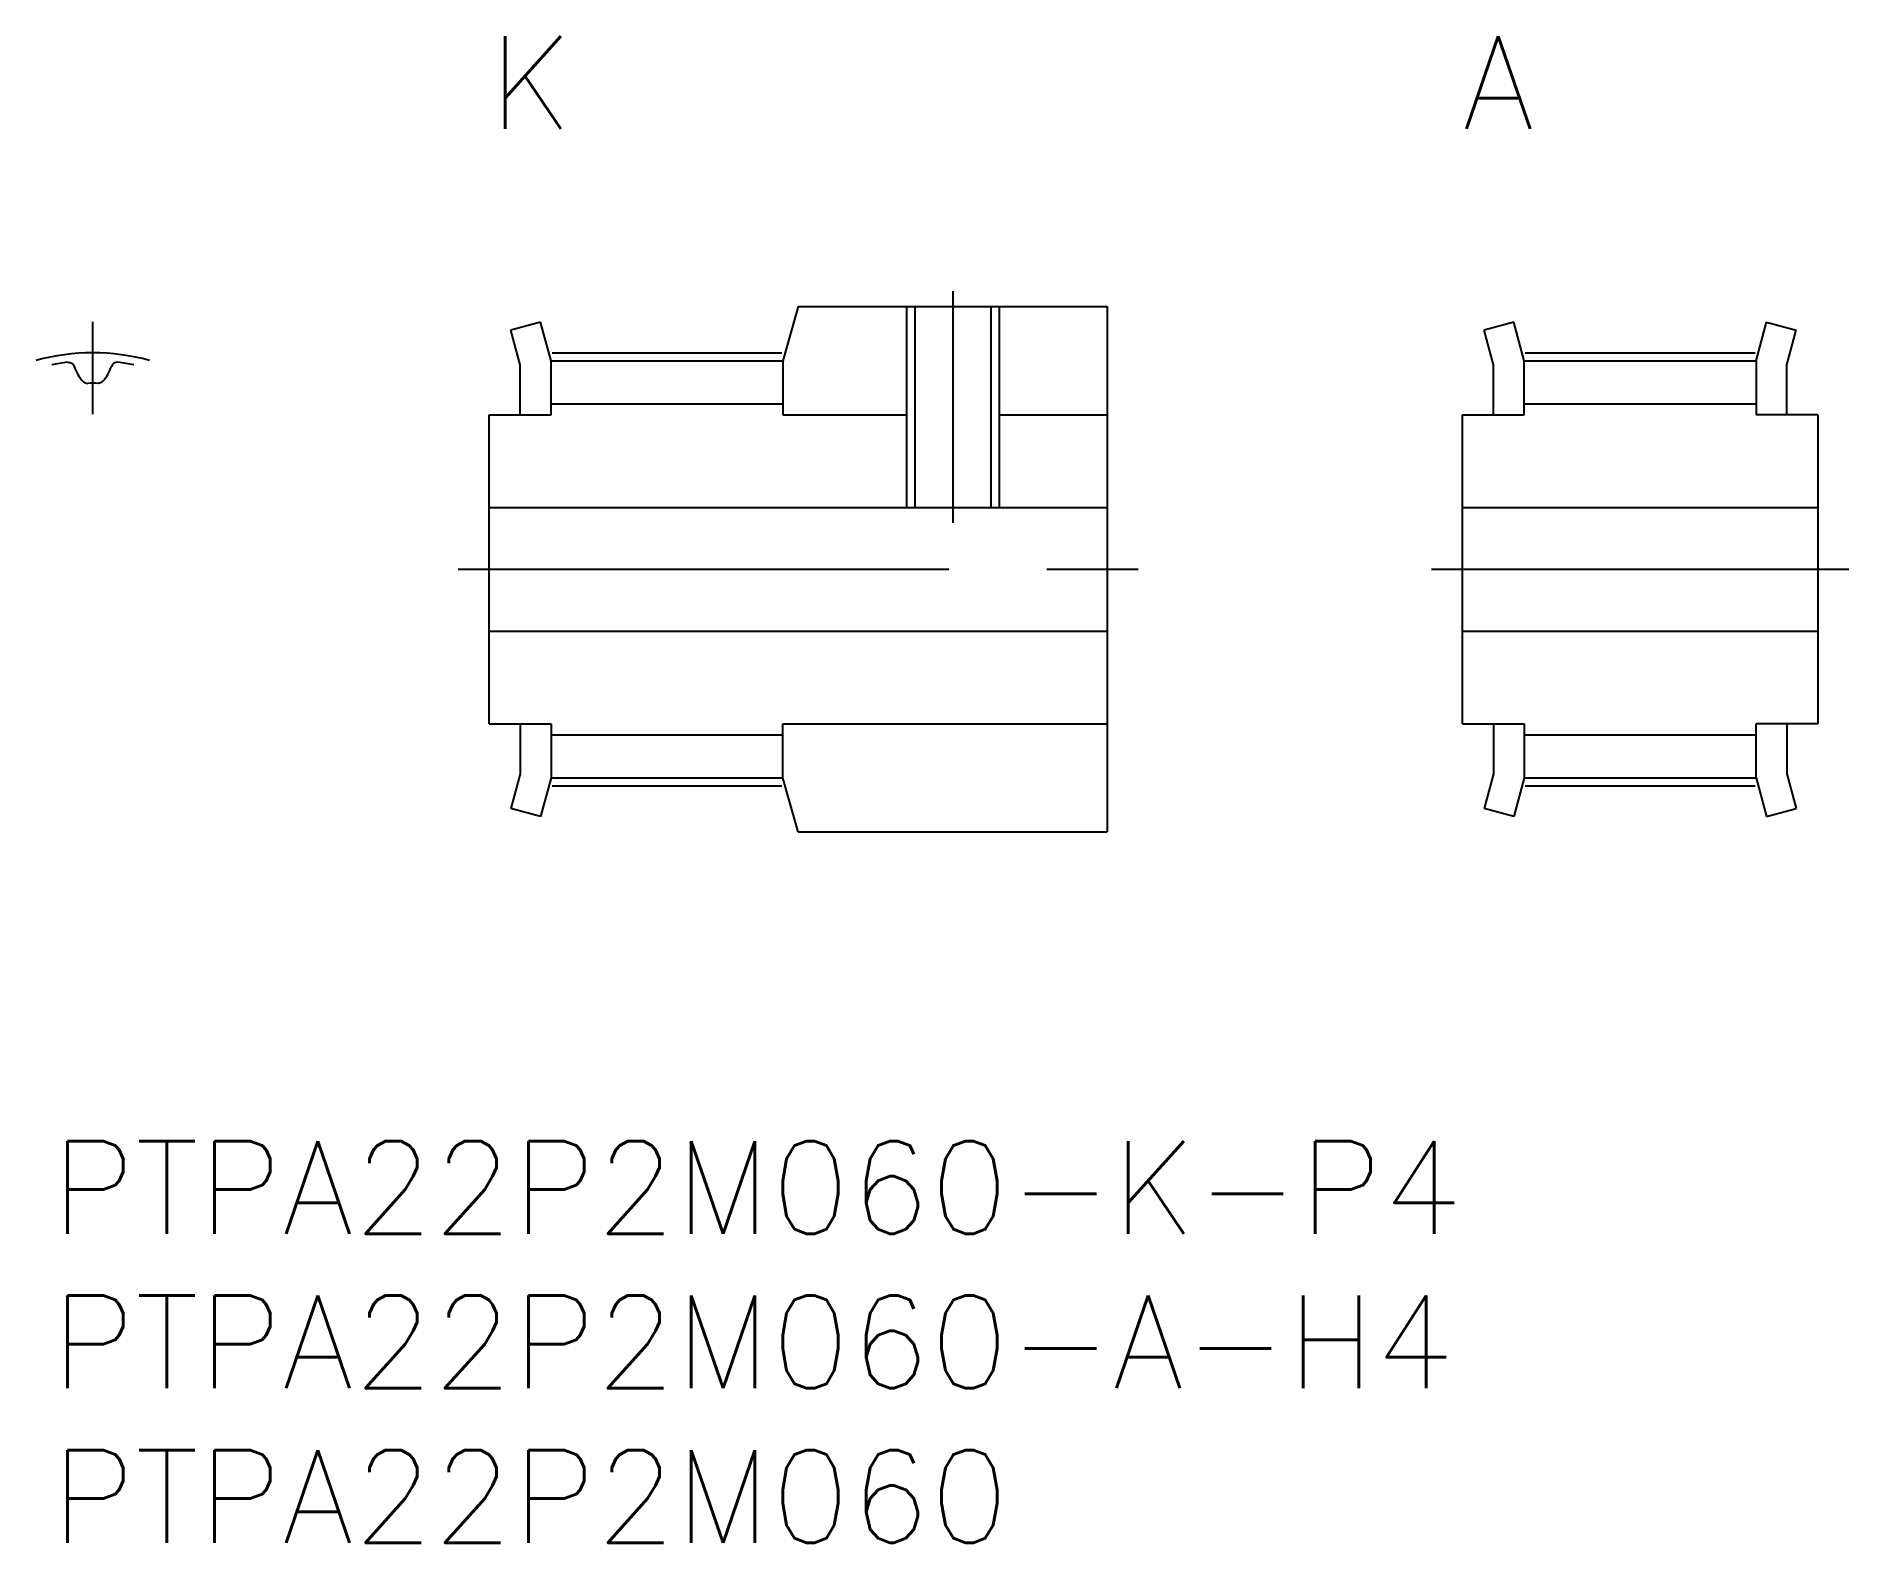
# Model space of a CAD drawing. Extents: x -0.5 to 58.2, y -13 to 35.8.
import ezdxf

# ---------------------------------------------------------------- set-up
doc = ezdxf.new("R2010")
doc.units = 0
doc.header["$LTSCALE"] = 0.5
doc.linetypes.add('CENTER', pattern=[50.8, 31.75, -6.35, 6.35, -6.35])
for name, color, linetype in [('MSM_CENTER', 1, 'CENTER'), ('MSM_CONTINUOUS', 7, 'CONTINUOUS'), ('MSM_NARROW', 5, 'CONTINUOUS'), ('MSM_PART_NUMBER', 7, 'CONTINUOUS')]:
    doc.layers.add(name, color=color, linetype=linetype)
doc.styles.get("Standard").update_dxf_attribs({"font": 'txt.shx', "height": 3, "bigfont": 'bigfont.shx'})

# ---------------------------------------------------------------- blocks, each defined once
blk = doc.blocks.new('*U66')
at = {"layer": 'MSM_PART_NUMBER'}
blk.add_text('PTPA22P2M060-K-P4', height=3, dxfattribs=at).set_placement((0, -3))
blk = doc.blocks.new('*U67')
at = {"layer": 'MSM_PART_NUMBER'}
blk.add_text('PTPA22P2M060-A-H4', height=3, dxfattribs=at).set_placement((0, -8))
blk = doc.blocks.new('*U68')
at = {"layer": 'MSM_PART_NUMBER'}
blk.add_text('PTPA22P2M060', height=3, dxfattribs=at).set_placement((0, -13))
blk = doc.blocks.new('*U69')
at = {"layer": 'MSM_PART_NUMBER'}
blk.add_text('K', height=3, dxfattribs=at).set_placement((14.16, 32.75))
blk = doc.blocks.new('*U70')
at = {"layer": 'MSM_PART_NUMBER'}
blk.add_text('A', height=3, dxfattribs=at).set_placement((45.66, 32.75))

msp = doc.modelspace()

# ---------------------------------------------------------------- linework, layer by layer
at = {"layer": 'MSM_CENTER'}
for p, q in [((29.16, 27.5), (29.16, 20)), ((1.33, 23.52), (1.33, 26.505)), ((16.192, 25.505), (23.633, 25.505)), ((47.692, 25.505), (55.128, 25.505)), ((13.16, 18.5), (35.16, 18.5)), ((44.66, 18.5), (58.16, 18.5)), ((16.192, 11.495), (23.633, 11.495)), ((47.692, 11.495), (55.128, 11.495))]:
    msp.add_line(p, q, dxfattribs=at)
msp.add_arc((1.33, 18.5), 7.005, 74.85623, 105.14377, dxfattribs=at)
at = {"layer": 'MSM_CONTINUOUS'}
for p, q in [((24.16, 27), (23.66, 25.25)), ((24.16, 27), (34.16, 27)), ((27.93, 27), (27.93, 20.5)), ((30.39, 27), (30.39, 20.5)), ((34.16, 27), (34.16, 10)), ((15.825, 26.5), (14.859, 26.241)), ((16.16, 25.25), (15.825, 26.5)), ((47.325, 26.5), (46.359, 26.241)), ((47.66, 25.25), (47.325, 26.5)), ((55.16, 25.25), (55.495, 26.5)), ((55.495, 26.5), (56.461, 26.241)), ((15.16, 25.118), (14.859, 26.241)), ((46.66, 25.118), (46.359, 26.241)), ((56.16, 25.118), (56.461, 26.241)), ((16.16, 25.25), (23.66, 25.25)), ((16.16, 23.5), (16.16, 25.25)), ((23.66, 25.25), (23.66, 23.5)), ((47.66, 25.25), (55.16, 25.25)), ((47.66, 23.5), (47.66, 25.25)), ((55.16, 25.25), (55.16, 23.5)), ((15.16, 23.5), (15.16, 25.118)), ((46.66, 23.5), (46.66, 25.118)), ((56.16, 23.5), (56.16, 25.118)), ((14.16, 23.5), (16.16, 23.5)), ((14.16, 13.5), (14.16, 23.5)), ((16.16, 23.86), (23.66, 23.86)), ((23.66, 23.5), (27.66, 23.5)), ((30.66, 23.5), (34.16, 23.5)), ((45.66, 13.5), (45.66, 23.5)), ((45.66, 23.5), (47.66, 23.5)), ((47.66, 23.86), (55.16, 23.86)), ((57.16, 23.5), (55.16, 23.5)), ((57.16, 23.5), (57.16, 13.5)), ((14.16, 20.5), (34.16, 20.5)), ((45.66, 20.5), (57.16, 20.5)), ((14.16, 16.5), (34.16, 16.5)), ((45.66, 16.5), (57.16, 16.5)), ((14.16, 13.5), (16.16, 13.5)), ((15.16, 13.5), (15.16, 11.882)), ((16.16, 13.5), (16.16, 11.75)), ((23.66, 13.5), (34.16, 13.5)), ((23.66, 11.75), (23.66, 13.5)), ((45.66, 13.5), (47.66, 13.5)), ((46.66, 13.5), (46.66, 11.882)), ((47.66, 13.5), (47.66, 11.75)), ((57.16, 13.5), (55.16, 13.5)), ((55.16, 11.75), (55.16, 13.5)), ((56.16, 13.5), (56.16, 11.882)), ((16.16, 13.14), (23.66, 13.14)), ((47.66, 13.14), (55.16, 13.14)), ((15.16, 11.882), (14.859, 10.759)), ((16.16, 11.75), (15.825, 10.5)), ((16.16, 11.75), (23.66, 11.75)), ((24.16, 10), (23.66, 11.75)), ((46.66, 11.882), (46.359, 10.759)), ((47.66, 11.75), (47.325, 10.5)), ((47.66, 11.75), (55.16, 11.75)), ((55.16, 11.75), (55.495, 10.5)), ((56.16, 11.882), (56.461, 10.759)), ((15.825, 10.5), (14.859, 10.759)), ((47.325, 10.5), (46.359, 10.759)), ((55.495, 10.5), (56.461, 10.759)), ((24.16, 10), (34.16, 10))]:
    msp.add_line(p, q, dxfattribs=at)
for centre, radius, start, end in [((1.33, 18.5), 6.75, 96.93278, 101.36375), ((1.995, 25.473), 1.33, 197.93931, 221.98013), ((0.665, 25.473), 1.33, 318.01987, 342.06069), ((2.121, 25.002), 0.2, 83.06722, 162.06069), ((1.33, 18.5), 6.75, 78.63625, 83.06722), ((1.155, 24.718), 0.2, 221.98013, 271.61238), ((1.33, 18.5), 6.02, 88.38762, 91.61238)]:
    msp.add_arc(centre, radius, start, end, dxfattribs=at)
at = {"layer": 'MSM_CONTINUOUS', "extrusion": (0, 0, -1)}
for centre, start, end in [((-0.539, 25.002), 83.06722, 162.06069), ((-1.505, 24.718), 221.98013, 271.61238)]:
    msp.add_arc(centre, 0.2, start, end, dxfattribs=at)
at = {"layer": 'MSM_NARROW'}
for p, q in [((27.66, 27), (27.66, 20.5)), ((30.66, 27), (30.66, 20.5))]:
    msp.add_line(p, q, dxfattribs=at)

# ---------------------------------------------------------------- block references
at = {"layer": 'MSM_CONTINUOUS'}
for name in ['*U69', '*U70', '*U66', '*U67', '*U68']:
    msp.add_blockref(name, (0, 0), dxfattribs=at)

doc.saveas('drawing.dxf')
